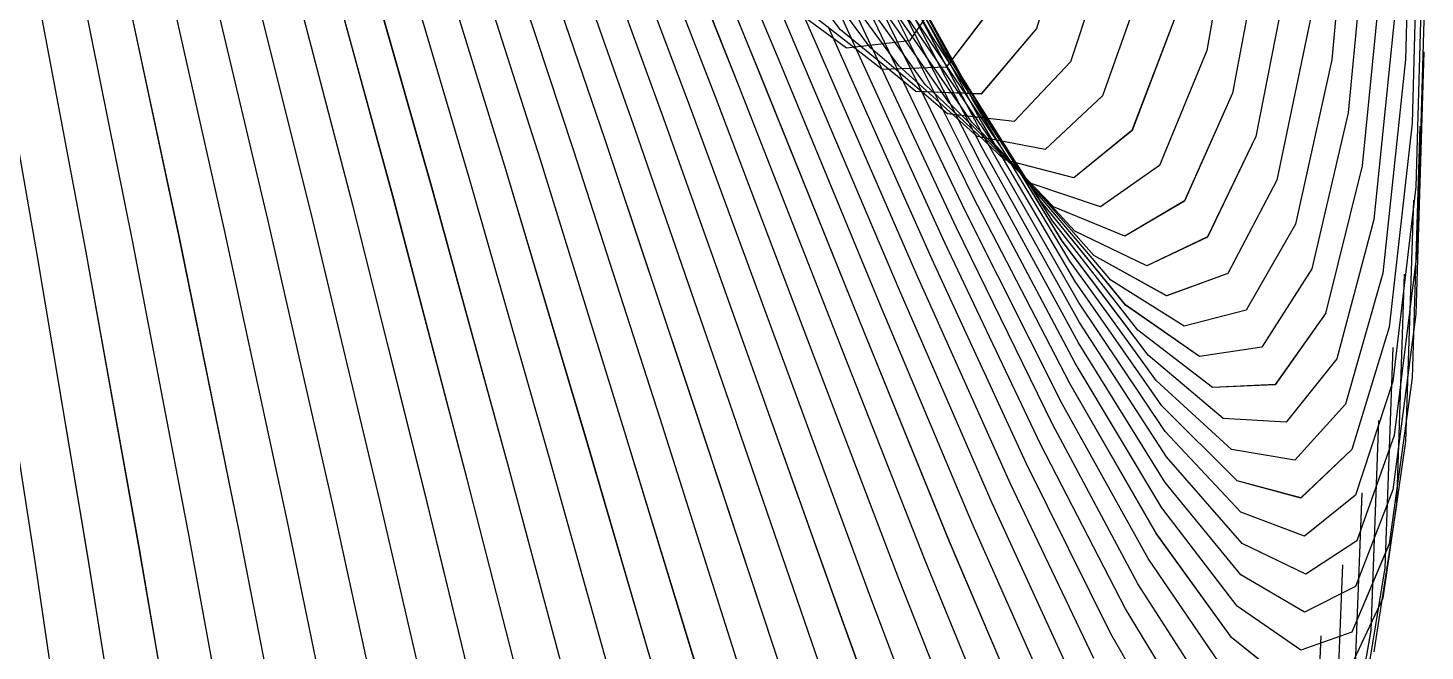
# Model space of a CAD drawing. Header units: metres. Extents: x -300 to 300, y -300 to 300.
# Drawn here: x 103.2 to 300, y -94.8 to -7.1 of the extents above; entities that cross this region are included whole.
import ezdxf

# ---------------------------------------------------------------- set-up
doc = ezdxf.new("R2010")
doc.units = ezdxf.units.M

msp = doc.modelspace()

# ---------------------------------------------------------------- linework, layer by layer
for p, q in [((298.36, 31.36), (297.26, -11.55)), ((298.36, 31.36), (297.26, -11.55)), ((211.65, -10.36), (196.16, 25.91)), ((211.65, -10.36), (196.16, 25.91)), ((213.92, -8.7), (198.26, 27.16)), ((213.92, -8.69), (198.26, 27.16)), ((209.12, -12.01), (193.81, 24.67)), ((209.12, -12.01), (193.81, 24.67)), ((290.02, 23.79), (286.87, -11.59)), ((290.01, 23.79), (286.87, -11.59)), ((203.3, -15.24), (188.42, 22.25)), ((203.31, -15.24), (188.42, 22.25)), ((206.34, -13.64), (191.23, 23.45)), ((206.34, -13.63), (191.23, 23.45)), ((196.5, -18.37), (182.11, 19.9)), ((196.49, -18.37), (182.11, 19.89)), ((200.02, -16.82), (185.38, 21.06)), ((200.02, -16.82), (185.38, 21.06)), ((299.27, 20.93), (298.17, -20.5)), ((299.27, 20.93), (298.17, -20.49)), ((192.73, -19.89), (178.62, 18.75)), ((192.73, -19.89), (178.62, 18.75)), ((184.5, -22.85), (170.99, 16.53)), ((184.5, -22.85), (170.99, 16.53)), ((188.73, -21.39), (174.91, 17.63)), ((188.73, -21.39), (174.91, 17.63)), ((230.54, -8.32), (215.93, 17.14)), ((230.54, -8.32), (215.93, 17.14)), ((274.12, 17.43), (269.24, -10.3)), ((274.12, 17.43), (269.24, -10.29)), ((175.37, -25.67), (162.53, 14.41)), ((175.37, -25.67), (162.53, 14.41)), ((180.04, -24.28), (166.86, 15.46)), ((180.04, -24.27), (166.86, 15.46)), ((232.41, -10.53), (217.68, 15.44)), ((232.41, -10.53), (217.68, 15.44)), ((292.36, 15.04), (289.19, -19.03)), ((292.36, 15.04), (289.19, -19.03)), ((165.38, -28.34), (153.27, 12.41)), ((165.39, -28.33), (153.28, 12.41)), ((170.48, -27.02), (158, 13.4)), ((170.48, -27.02), (158, 13.4)), ((233.99, -12.75), (219.16, 13.73)), ((233.99, -12.75), (219.16, 13.73)), ((235.29, -14.98), (220.38, 12.01)), ((235.29, -14.98), (220.38, 12.01)), ((251.48, 12.81), (245.26, -7.2)), ((251.48, 12.81), (245.26, -7.2)), ((154.59, -30.84), (143.27, 10.52)), ((154.6, -30.84), (143.28, 10.53)), ((160.08, -29.61), (148.36, 11.45)), ((160.09, -29.61), (148.37, 11.45)), ((236.3, -17.23), (221.32, 10.28)), ((236.3, -17.23), (221.32, 10.28)), ((277.82, 10.3), (272.87, -16.3)), ((277.82, 10.3), (272.87, -16.3)), ((299.82, 10.48), (298.71, -29.46)), ((299.82, 10.47), (298.71, -29.46)), ((137.01, -34.27), (126.98, 7.95)), ((137.02, -34.27), (126.98, 7.95)), ((143.05, -33.17), (132.57, 8.77)), ((143.05, -33.17), (132.58, 8.77)), ((148.91, -32.03), (138.01, 9.63)), ((148.91, -32.03), (138.01, 9.63)), ((217.64, -7.37), (205.77, 8.4)), ((217.64, -7.37), (205.77, 8.4)), ((237.02, -19.48), (222, 8.55)), ((237.02, -19.48), (222, 8.54)), ((124.44, -36.32), (115.33, 6.41)), ((124.45, -36.32), (115.34, 6.41)), ((130.81, -35.32), (121.23, 7.16)), ((130.81, -35.32), (121.23, 7.16)), ((221.89, -9.88), (209.79, 6.42)), ((221.89, -9.88), (209.79, 6.42)), ((237.46, -21.74), (222.41, 6.81)), ((237.46, -21.74), (222.41, 6.8)), ((256.39, 7.18), (250.05, -11.89)), ((256.39, 7.18), (250.05, -11.89)), ((294.35, 6.23), (291.16, -26.52)), ((294.35, 6.23), (291.16, -26.52)), ((104.48, -39.01), (96.83, 4.39)), ((104.48, -39.01), (96.83, 4.39)), ((111.27, -38.16), (103.12, 5.02)), ((111.28, -38.16), (103.13, 5.02)), ((117.93, -37.27), (109.3, 5.7)), ((117.93, -37.27), (109.3, 5.7)), ((225.87, -12.45), (213.55, 4.41)), ((225.87, -12.45), (213.55, 4.41)), ((237.6, -24), (222.54, 5.06)), ((237.6, -24), (222.54, 5.06)), ((229.58, -15.05), (217.06, 2.36)), ((229.58, -15.05), (217.06, 2.36)), ((237.46, -26.26), (222.41, 3.32)), ((237.46, -26.26), (222.41, 3.32)), ((281.18, 3.09), (276.17, -22.38)), ((281.18, 3.08), (276.17, -22.38)), ((233.01, -17.7), (220.3, 0.28)), ((233.01, -17.7), (220.3, 0.27)), ((237.02, -28.52), (222, 1.58)), ((237.02, -28.52), (222, 1.58)), ((234.78, 1.89), (227.34, -8.91)), ((234.78, 1.89), (227.34, -8.91)), ((260.99, 1.45), (254.54, -16.67)), ((260.99, 1.45), (254.54, -16.66)), ((300, 0.01), (298.89, -38.43)), ((235.29, -33.02), (220.38, -1.88)), ((235.29, -33.02), (220.38, -1.88)), ((236.3, -30.77), (221.32, -0.15)), ((236.3, -30.77), (221.33, -0.15)), ((236.15, -20.38), (223.27, -1.84)), ((236.15, -20.38), (223.27, -1.84)), ((300, 0), (298.89, -38.44)), ((218.49, -9.96), (208.34, -2.49)), ((218.49, -9.96), (208.34, -2.49)), ((233.99, -35.25), (219.16, -3.6)), ((233.99, -35.25), (219.16, -3.6)), ((240.17, -2.6), (232.55, -12.62)), ((240.16, -2.6), (232.55, -12.62)), ((295.98, -2.64), (292.77, -34.06)), ((295.98, -2.64), (292.77, -34.06)), ((223.5, -12.97), (213.12, -4.9)), ((223.5, -12.97), (213.12, -4.9)), ((232.41, -37.47), (217.68, -5.31)), ((232.41, -37.47), (217.68, -5.31)), ((239.01, -23.1), (225.97, -3.97)), ((239.01, -23.1), (225.97, -3.98)), ((265.27, -4.37), (258.71, -21.52)), ((265.28, -4.38), (258.72, -21.53)), ((284.2, -4.21), (279.13, -28.53)), ((284.2, -4.22), (279.13, -28.53)), ((230.54, -39.68), (215.93, -7.01)), ((230.54, -39.68), (215.93, -7.01)), ((228.24, -16.05), (217.64, -7.37)), ((228.24, -16.05), (217.64, -7.37)), ((241.57, -25.85), (228.39, -6.14)), ((241.57, -25.85), (228.4, -6.14)), ((245.26, -7.2), (237.48, -16.41)), ((245.26, -7.2), (237.48, -16.4)), ((228.4, -41.86), (213.92, -8.69)), ((228.4, -41.86), (213.92, -8.7)), ((227.34, -8.91), (218.49, -9.96)), ((227.34, -8.91), (218.49, -9.96)), ((243.84, -28.63), (230.54, -8.32)), ((243.84, -28.63), (230.54, -8.32)), ((225.97, -44.02), (211.65, -10.36)), ((225.97, -44.02), (211.65, -10.36)), ((232.7, -19.19), (221.89, -9.88)), ((232.7, -19.19), (221.89, -9.88)), ((245.81, -31.43), (232.41, -10.53)), ((245.81, -31.43), (232.41, -10.53)), ((269.24, -10.29), (262.58, -26.46)), ((269.24, -10.3), (262.58, -26.46)), ((286.87, -11.59), (281.75, -34.74)), ((286.87, -11.59), (281.76, -34.74)), ((297.26, -11.55), (294.03, -41.64)), ((297.26, -11.55), (294.03, -41.64)), ((299.82, -10.46), (298.71, -47.41)), ((299.82, -10.47), (298.71, -47.41)), ((220.3, -48.27), (206.34, -13.63)), ((220.3, -48.27), (206.34, -13.64)), ((223.27, -46.16), (209.12, -12.01)), ((223.27, -46.16), (209.12, -12.01)), ((232.55, -12.62), (223.5, -12.97)), ((232.55, -12.62), (223.5, -12.97)), ((236.88, -22.39), (225.87, -12.45)), ((236.88, -22.39), (225.87, -12.45)), ((247.49, -34.26), (233.99, -12.75)), ((247.49, -34.25), (233.99, -12.75)), ((250.05, -11.89), (242.12, -20.27)), ((250.05, -11.89), (242.12, -20.27)), ((217.06, -50.36), (203.3, -15.24)), ((217.06, -50.36), (203.31, -15.24)), ((240.76, -25.65), (229.58, -15.05)), ((240.76, -25.65), (229.58, -15.05)), ((248.86, -37.1), (235.29, -14.98)), ((248.86, -37.09), (235.29, -14.98)), ((213.55, -52.41), (200.02, -16.82)), ((213.56, -52.41), (200.02, -16.82)), ((237.48, -16.41), (228.24, -16.05)), ((237.48, -16.4), (228.24, -16.05)), ((244.36, -28.95), (233.01, -17.7)), ((244.36, -28.95), (233.01, -17.7)), ((249.93, -39.95), (236.3, -17.23)), ((249.93, -39.95), (236.3, -17.23)), ((254.54, -16.66), (246.46, -24.2)), ((254.54, -16.67), (246.47, -24.21)), ((272.87, -16.3), (266.12, -31.47)), ((272.87, -16.3), (266.12, -31.46)), ((209.79, -54.42), (196.49, -18.37)), ((209.79, -54.42), (196.5, -18.37)), ((242.12, -20.27), (232.7, -19.19)), ((242.12, -20.27), (232.7, -19.19)), ((250.69, -42.82), (237.02, -19.48)), ((250.69, -42.81), (237.02, -19.48)), ((289.19, -19.03), (284.03, -41)), ((289.19, -19.03), (284.04, -41.01)), ((201.5, -58.34), (188.73, -21.39)), ((201.5, -58.34), (188.73, -21.39)), ((205.77, -56.4), (192.73, -19.89)), ((205.77, -56.4), (192.73, -19.89)), ((247.66, -32.31), (236.15, -20.38)), ((247.65, -32.3), (236.15, -20.38)), ((258.71, -21.52), (250.51, -28.21)), ((258.72, -21.53), (250.51, -28.21)), ((298.17, -20.49), (294.93, -49.24)), ((298.17, -20.5), (294.93, -49.24)), ((299.27, -20.92), (298.17, -56.37)), ((299.27, -20.93), (298.17, -56.38)), ((196.98, -60.24), (184.5, -22.85)), ((196.98, -60.23), (184.5, -22.85)), ((246.47, -24.21), (236.88, -22.39)), ((246.46, -24.2), (236.88, -22.39)), ((251.15, -45.69), (237.46, -21.74)), ((251.15, -45.69), (237.46, -21.74)), ((250.65, -35.7), (239.01, -23.1)), ((250.65, -35.7), (239.01, -23.1)), ((276.17, -22.38), (269.34, -36.54)), ((276.17, -22.38), (269.34, -36.53)), ((192.23, -62.09), (180.04, -24.27)), ((192.22, -62.09), (180.04, -24.28)), ((251.31, -48.56), (237.6, -24)), ((251.31, -48.56), (237.6, -24)), ((182.01, -65.65), (170.48, -27.02)), ((182.02, -65.65), (170.48, -27.02)), ((187.23, -63.89), (175.37, -25.67)), ((187.23, -63.89), (175.37, -25.67)), ((251.15, -51.44), (237.46, -26.26)), ((251.15, -51.44), (237.46, -26.26)), ((250.51, -28.21), (240.76, -25.65)), ((250.51, -28.21), (240.76, -25.65)), ((253.34, -39.14), (241.57, -25.85)), ((253.34, -39.14), (241.57, -25.85)), ((262.58, -26.46), (254.25, -32.28)), ((262.58, -26.46), (254.25, -32.27)), ((291.16, -26.52), (285.97, -47.32)), ((291.16, -26.52), (285.97, -47.32)), ((176.57, -67.36), (165.38, -28.34)), ((176.57, -67.36), (165.39, -28.33)), ((250.69, -54.31), (237.02, -28.52)), ((250.69, -54.31), (237.02, -28.52)), ((255.72, -42.61), (243.84, -28.63)), ((255.72, -42.6), (243.84, -28.63)), ((254.25, -32.28), (244.36, -28.95)), ((254.25, -32.27), (244.36, -28.95)), ((279.13, -28.53), (272.23, -41.66)), ((279.13, -28.53), (272.23, -41.66)), ((298.71, -29.46), (295.47, -56.87)), ((298.71, -29.46), (295.47, -56.86)), ((165.05, -70.61), (154.59, -30.84)), ((165.05, -70.61), (154.6, -30.84)), ((170.91, -69.01), (160.08, -29.61)), ((170.92, -69.01), (160.09, -29.61)), ((249.93, -57.17), (236.3, -30.77)), ((249.93, -57.17), (236.3, -30.77)), ((257.79, -46.11), (245.81, -31.43)), ((257.79, -46.1), (245.81, -31.43)), ((266.12, -31.46), (257.68, -36.4)), ((266.12, -31.47), (257.68, -36.4)), ((298.36, -31.35), (297.26, -65.32)), ((298.36, -31.36), (297.26, -65.32)), ((152.73, -73.64), (143.05, -33.17)), ((152.73, -73.64), (143.05, -33.17)), ((158.99, -72.16), (148.91, -32.03)), ((158.99, -72.15), (148.91, -32.03)), ((248.86, -60.03), (235.29, -33.02)), ((248.86, -60.03), (235.29, -33.02)), ((257.68, -36.4), (247.65, -32.3)), ((257.68, -36.4), (247.66, -32.31)), ((139.66, -76.42), (130.81, -35.32)), ((139.66, -76.42), (130.81, -35.32)), ((146.28, -75.06), (137.01, -34.27)), ((146.29, -75.06), (137.02, -34.27)), ((247.49, -62.87), (233.99, -35.25)), ((247.49, -62.87), (233.99, -35.25)), ((259.55, -49.63), (247.49, -34.25)), ((259.55, -49.63), (247.49, -34.26)), ((281.76, -34.74), (274.79, -46.84)), ((281.75, -34.74), (274.79, -46.84)), ((292.77, -34.06), (287.55, -53.67)), ((292.77, -34.06), (287.56, -53.67)), ((125.91, -78.95), (117.93, -37.27)), ((125.91, -78.95), (117.93, -37.27)), ((132.86, -77.72), (124.44, -36.32)), ((132.87, -77.72), (124.45, -36.32)), ((260.98, -53.18), (248.86, -37.09)), ((260.99, -53.18), (248.86, -37.1)), ((260.8, -40.58), (250.65, -35.7)), ((260.8, -40.58), (250.65, -35.7)), ((269.34, -36.53), (260.8, -40.58)), ((269.34, -36.54), (260.8, -40.58)), ((111.55, -81.22), (104.48, -39.01)), ((111.55, -81.21), (104.48, -39.01)), ((118.8, -80.12), (111.27, -38.16)), ((118.81, -80.12), (111.28, -38.16)), ((245.81, -65.69), (232.41, -37.47)), ((245.82, -65.69), (232.41, -37.47)), ((263.6, -44.8), (253.34, -39.14)), ((263.59, -44.8), (253.34, -39.14)), ((298.89, -38.43), (295.65, -64.5)), ((298.89, -38.44), (295.65, -64.5)), ((104.16, -82.24), (97.56, -39.8)), ((104.16, -82.24), (97.56, -39.8)), ((243.84, -68.49), (230.54, -39.68)), ((243.84, -68.49), (230.54, -39.68)), ((262.11, -56.74), (249.93, -39.95)), ((262.11, -56.74), (249.93, -39.95)), ((284.03, -41), (277.01, -52.06)), ((284.04, -41.01), (277.01, -52.06)), ((241.57, -71.27), (228.4, -41.86)), ((241.57, -71.27), (228.4, -41.86)), ((262.91, -60.32), (250.69, -42.81)), ((262.91, -60.32), (250.69, -42.82)), ((266.07, -49.07), (255.72, -42.6)), ((266.07, -49.07), (255.72, -42.61)), ((272.23, -41.66), (263.59, -44.8)), ((272.23, -41.66), (263.6, -44.8)), ((294.03, -41.64), (288.79, -60.05)), ((294.03, -41.64), (288.79, -60.05)), ((297.08, -41.75), (295.98, -74.23)), ((297.08, -41.75), (295.99, -74.23)), ((239.01, -74.02), (225.97, -44.02)), ((239.01, -74.02), (225.97, -44.02)), ((236.15, -76.74), (223.27, -46.16)), ((236.15, -76.74), (223.27, -46.16)), ((263.39, -63.91), (251.15, -45.69)), ((263.39, -63.91), (251.15, -45.69)), ((268.23, -53.37), (257.79, -46.1)), ((268.23, -53.37), (257.79, -46.11)), ((274.79, -46.84), (266.07, -49.07)), ((274.79, -46.84), (266.07, -49.07)), ((233.01, -79.43), (220.3, -48.27)), ((233.01, -79.42), (220.3, -48.27)), ((263.55, -67.5), (251.31, -48.56)), ((263.55, -67.5), (251.31, -48.56)), ((285.97, -47.32), (278.9, -57.33)), ((285.97, -47.32), (278.9, -57.32)), ((298.71, -47.41), (295.47, -72.13)), ((298.71, -47.41), (295.47, -72.13)), ((229.58, -82.07), (217.06, -50.36)), ((229.58, -82.07), (217.06, -50.36)), ((270.05, -57.71), (259.55, -49.63)), ((270.05, -57.71), (259.55, -49.63)), ((294.93, -49.24), (289.67, -66.46)), ((294.93, -49.24), (289.67, -66.46)), ((225.87, -84.68), (213.55, -52.41)), ((225.87, -84.68), (213.56, -52.41)), ((263.39, -71.09), (251.15, -51.44)), ((263.39, -71.09), (251.15, -51.44)), ((277.01, -52.06), (268.23, -53.37)), ((277.01, -52.06), (268.23, -53.37)), ((295.44, -52.09), (294.35, -83.1)), ((295.44, -52.09), (294.35, -83.1)), ((221.89, -87.24), (209.79, -54.42)), ((221.89, -87.24), (209.79, -54.42)), ((262.91, -74.68), (250.69, -54.31)), ((262.91, -74.68), (250.69, -54.31)), ((271.55, -62.07), (260.98, -53.18)), ((271.55, -62.07), (260.99, -53.18)), ((287.56, -53.67), (280.44, -62.62)), ((287.55, -53.67), (280.44, -62.62)), ((217.64, -89.76), (205.77, -56.4)), ((217.64, -89.75), (205.77, -56.4)), ((272.72, -66.46), (262.11, -56.74)), ((272.72, -66.46), (262.11, -56.74)), ((295.47, -56.86), (290.2, -72.88)), ((295.47, -56.87), (290.2, -72.88)), ((298.17, -56.37), (294.93, -79.75)), ((298.17, -56.38), (294.93, -79.76)), ((213.12, -92.22), (201.5, -58.34)), ((213.12, -92.22), (201.5, -58.34)), ((262.11, -78.26), (249.93, -57.17)), ((262.11, -78.25), (249.93, -57.17)), ((278.9, -57.32), (270.05, -57.71)), ((278.9, -57.33), (270.05, -57.71)), ((208.35, -94.63), (196.98, -60.23)), ((208.34, -94.63), (196.98, -60.24)), ((260.99, -81.82), (248.86, -60.03)), ((260.99, -81.82), (248.86, -60.03)), ((273.55, -70.86), (262.91, -60.32)), ((273.55, -70.86), (262.91, -60.32)), ((288.79, -60.05), (281.65, -67.94)), ((288.79, -60.05), (281.65, -67.94)), ((203.31, -96.99), (192.22, -62.09)), ((203.31, -96.99), (192.23, -62.09)), ((259.55, -85.37), (247.49, -62.87)), ((259.55, -85.37), (247.49, -62.87)), ((280.44, -62.62), (271.55, -62.07)), ((280.44, -62.62), (271.55, -62.07)), ((293.44, -62.37), (292.36, -91.92)), ((293.45, -62.37), (292.36, -91.91)), ((198.03, -99.29), (187.23, -63.89)), ((198.04, -99.28), (187.23, -63.89)), ((274.05, -75.27), (263.39, -63.91)), ((274.05, -75.27), (263.39, -63.91)), ((295.65, -64.5), (290.38, -79.31)), ((295.65, -64.5), (290.38, -79.31)), ((192.51, -101.52), (182.01, -65.65)), ((192.52, -101.52), (182.02, -65.65)), ((257.79, -88.89), (245.81, -65.69)), ((257.79, -88.89), (245.82, -65.69)), ((281.65, -67.94), (272.72, -66.46)), ((281.65, -67.94), (272.72, -66.46)), ((289.67, -66.46), (282.51, -73.29)), ((289.67, -66.46), (282.51, -73.28)), ((297.26, -65.32), (294.03, -87.36)), ((297.26, -65.32), (294.03, -87.36)), ((186.76, -103.69), (176.57, -67.36)), ((186.76, -103.69), (176.57, -67.36)), ((255.72, -92.39), (243.84, -68.49)), ((255.72, -92.39), (243.84, -68.49)), ((274.22, -79.69), (263.55, -67.5)), ((274.22, -79.69), (263.55, -67.5)), ((174.57, -107.83), (165.05, -70.61)), ((174.58, -107.83), (165.05, -70.61)), ((180.77, -105.79), (170.91, -69.01)), ((180.78, -105.79), (170.92, -69.01)), ((282.51, -73.29), (273.55, -70.86)), ((282.51, -73.28), (273.55, -70.86)), ((168.16, -109.79), (158.99, -72.15)), ((168.16, -109.79), (158.99, -72.16)), ((253.34, -95.86), (241.57, -71.27)), ((253.34, -95.86), (241.57, -71.27)), ((274.05, -84.1), (263.39, -71.09)), ((274.05, -84.1), (263.39, -71.09)), ((291.09, -72.57), (290.02, -100.66)), ((291.09, -72.58), (290.02, -100.66)), ((295.47, -72.13), (290.2, -85.74)), ((295.47, -72.13), (290.2, -85.74)), ((161.54, -111.68), (152.73, -73.64)), ((161.54, -111.67), (152.73, -73.64)), ((250.65, -99.3), (239.01, -74.02)), ((250.65, -99.3), (239.01, -74.02)), ((273.55, -88.52), (262.91, -74.68)), ((273.55, -88.51), (262.91, -74.68)), ((290.2, -72.88), (283.03, -78.64)), ((290.2, -72.88), (283.03, -78.64)), ((295.98, -74.23), (292.77, -94.94)), ((295.99, -74.23), (292.77, -94.93)), ((147.71, -115.22), (139.66, -76.42)), ((147.72, -115.21), (139.66, -76.42)), ((154.72, -113.48), (146.28, -75.06)), ((154.72, -113.48), (146.29, -75.06)), ((247.66, -102.69), (236.15, -76.74)), ((247.66, -102.69), (236.15, -76.74)), ((283.03, -78.64), (274.05, -75.27)), ((283.03, -78.64), (274.05, -75.27)), ((140.53, -116.86), (132.86, -77.72)), ((140.53, -116.86), (132.87, -77.72)), ((272.72, -92.91), (262.11, -78.25)), ((272.72, -92.92), (262.11, -78.26)), ((125.65, -119.91), (118.8, -80.12)), ((125.66, -119.91), (118.81, -80.12)), ((133.17, -118.43), (125.91, -78.95)), ((133.18, -118.43), (125.91, -78.95)), ((244.36, -106.05), (233.01, -79.42)), ((244.36, -106.05), (233.01, -79.43)), ((283.2, -84), (274.22, -79.69)), ((283.2, -84), (274.22, -79.69)), ((290.38, -79.31), (283.2, -84)), ((290.38, -79.31), (283.2, -84)), ((294.93, -79.75), (289.67, -92.16)), ((294.93, -79.76), (289.67, -92.16)), ((110.17, -122.61), (104.16, -82.24)), ((110.17, -122.61), (104.16, -82.24)), ((117.99, -121.31), (111.55, -81.21)), ((117.98, -121.31), (111.55, -81.22)), ((240.76, -109.35), (229.58, -82.07)), ((240.77, -109.35), (229.58, -82.07)), ((271.55, -97.3), (260.99, -81.82)), ((271.55, -97.3), (260.99, -81.82)), ((283.03, -89.36), (274.05, -84.1)), ((283.03, -89.36), (274.05, -84.1)), ((288.38, -82.69), (287.32, -109.34)), ((288.38, -82.69), (287.32, -109.33)), ((294.35, -83.1), (291.16, -102.48)), ((294.35, -83.1), (291.16, -102.47)), ((236.88, -112.61), (225.87, -84.68)), ((236.88, -112.61), (225.87, -84.68)), ((270.05, -101.66), (259.55, -85.37)), ((270.05, -101.66), (259.55, -85.37)), ((290.2, -85.74), (283.03, -89.36)), ((290.2, -85.74), (283.03, -89.36)), ((232.7, -115.81), (221.89, -87.24)), ((232.7, -115.81), (221.89, -87.24)), ((282.51, -94.71), (273.55, -88.51)), ((282.51, -94.71), (273.55, -88.52)), ((294.03, -87.36), (288.79, -98.57)), ((294.03, -87.36), (288.79, -98.57)), ((228.24, -118.95), (217.64, -89.75)), ((228.24, -118.95), (217.64, -89.76)), ((268.23, -106), (257.79, -88.89)), ((268.23, -106), (257.79, -88.89)), ((223.5, -122.03), (213.12, -92.22)), ((223.51, -122.03), (213.12, -92.22)), ((266.07, -110.31), (255.72, -92.39)), ((266.07, -110.3), (255.72, -92.39)), ((289.67, -92.16), (282.51, -94.71)), ((289.67, -92.16), (282.51, -94.71)), ((292.36, -91.91), (289.19, -109.97)), ((292.36, -91.92), (289.19, -109.97)), ((281.65, -100.05), (272.72, -92.91)), ((281.65, -100.06), (272.72, -92.92)), ((285.32, -92.71), (284.26, -117.92)), ((285.32, -92.7), (284.27, -117.92)), ((218.49, -125.04), (208.34, -94.63)), ((218.5, -125.04), (208.35, -94.63))]:
    msp.add_line(p, q)

doc.saveas('drawing.dxf')
